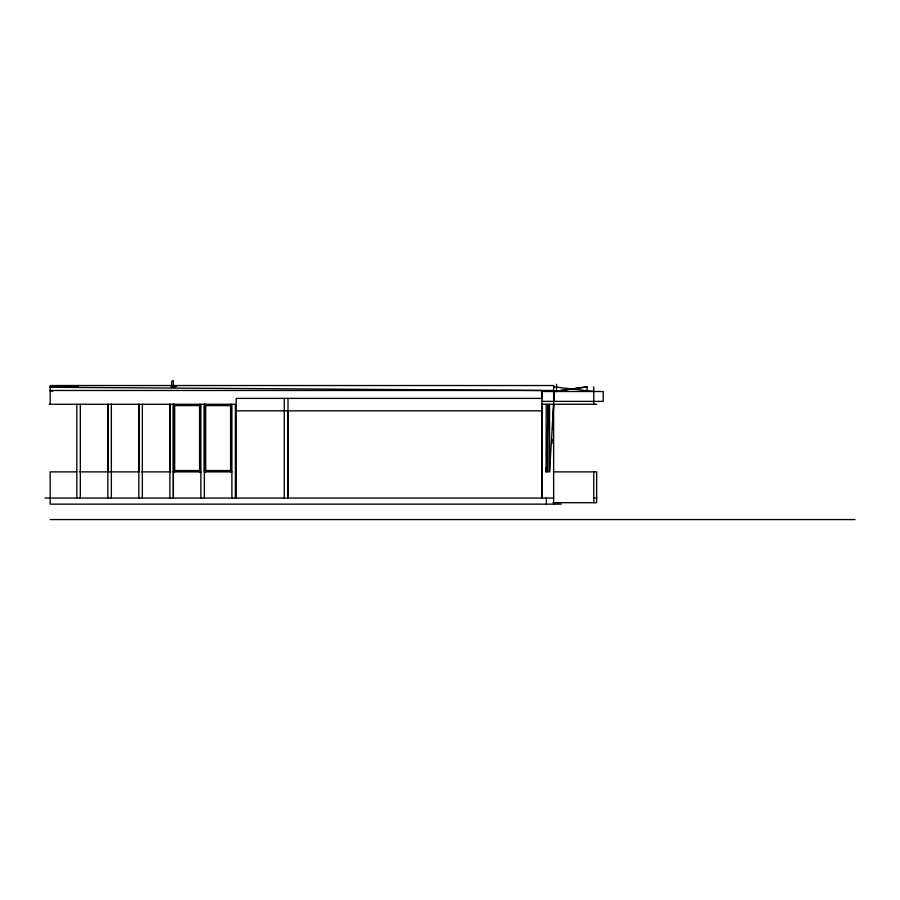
<?xml version="1.0" encoding="UTF-8"?>
<svg xmlns="http://www.w3.org/2000/svg" width="900" height="900" viewBox="0 0 900 900"><rect width="100%" height="100%" fill="white"/><g stroke="black" fill="none" stroke-linecap="round" stroke-linejoin="round"><path stroke-width="1.35" d="M107.843 471.881L107.843 404.28L107.843 498.037M169.875 471.881L169.875 404.28L169.875 498.037M236.194 498.037L236.194 398.385L542.014 398.385M288.022 410.827L288.022 498.037L288.022 398.385M596.666 404.28L542.014 404.28L542.014 498.037L542.014 390.476L553.635 390.476M552.544 429.469L553.635 404.28L549.574 471.881L546.075 471.881L546.221 404.28M546.829 471.454L547.965 404.28L547.965 471.454M551.936 443.464L552.116 439.267M175.106 386.843L177.322 385.526M587.07 391.489L587.07 386.843L554.006 391.489L554.006 401.377M553.635 391.489L587.07 386.843M50.175 386.843L78.289 386.843M171.079 386.843L175.297 386.843M553.635 386.843L593.764 391.489M50.175 390.476L541.642 390.476L541.642 398.756M542.014 391.489L603.214 391.489L603.214 401.377L542.014 401.377M49.309 404.28L235.384 404.28L235.384 498.037M174.667 405.585L199.575 405.585M205.684 405.585L230.58 405.585M236.194 410.827L542.014 410.827M174.667 470.565L199.575 470.565M205.684 470.565L230.58 470.565M76.837 471.881L50.175 471.881L50.175 504.146L561.195 504.146M79.627 471.881L138.859 471.881L138.859 404.28L138.859 498.037M141.334 471.881L170.843 471.881M173.362 471.881L200.88 471.881M231.896 471.881L204.368 471.881L204.368 404.28L204.368 498.037M553.151 471.881L596.666 471.881L596.666 502.695L553.005 502.695M45 498.037L553.635 498.037M593.764 498.037L596.666 498.037M50.175 519.559L855 519.559M50.175 387.27L541.642 390.476M50.175 390.983L52.931 391.039M542.014 404.28L542.261 408.42M545.827 467.741L546.075 471.881M593.764 386.843L593.764 404.28M593.764 471.881L593.764 502.695M556.549 384.255L556.549 389.599M556.549 390.476L556.549 391.657M553.635 504.146L553.635 385.526L50.175 385.526L50.175 404.28M549.574 404.28L549.574 471.454M546.368 498.037L546.368 504.146M284.276 398.385L284.276 498.037M231.896 404.28L231.896 498.037M230.58 404.28L230.58 471.881M205.684 404.28L205.684 471.881M200.88 404.28L200.88 498.037M199.575 404.28L199.575 471.881M174.667 404.28L174.667 471.881M173.362 385.526L173.362 380.441L171.619 381.476L171.619 386.843M142.346 404.28L142.346 498.037M111.341 404.28L111.341 498.037M80.325 404.28L80.325 498.037M76.837 404.28L76.837 498.037M173.362 404.28L173.362 498.037L173.362 404.28"/></g></svg>
